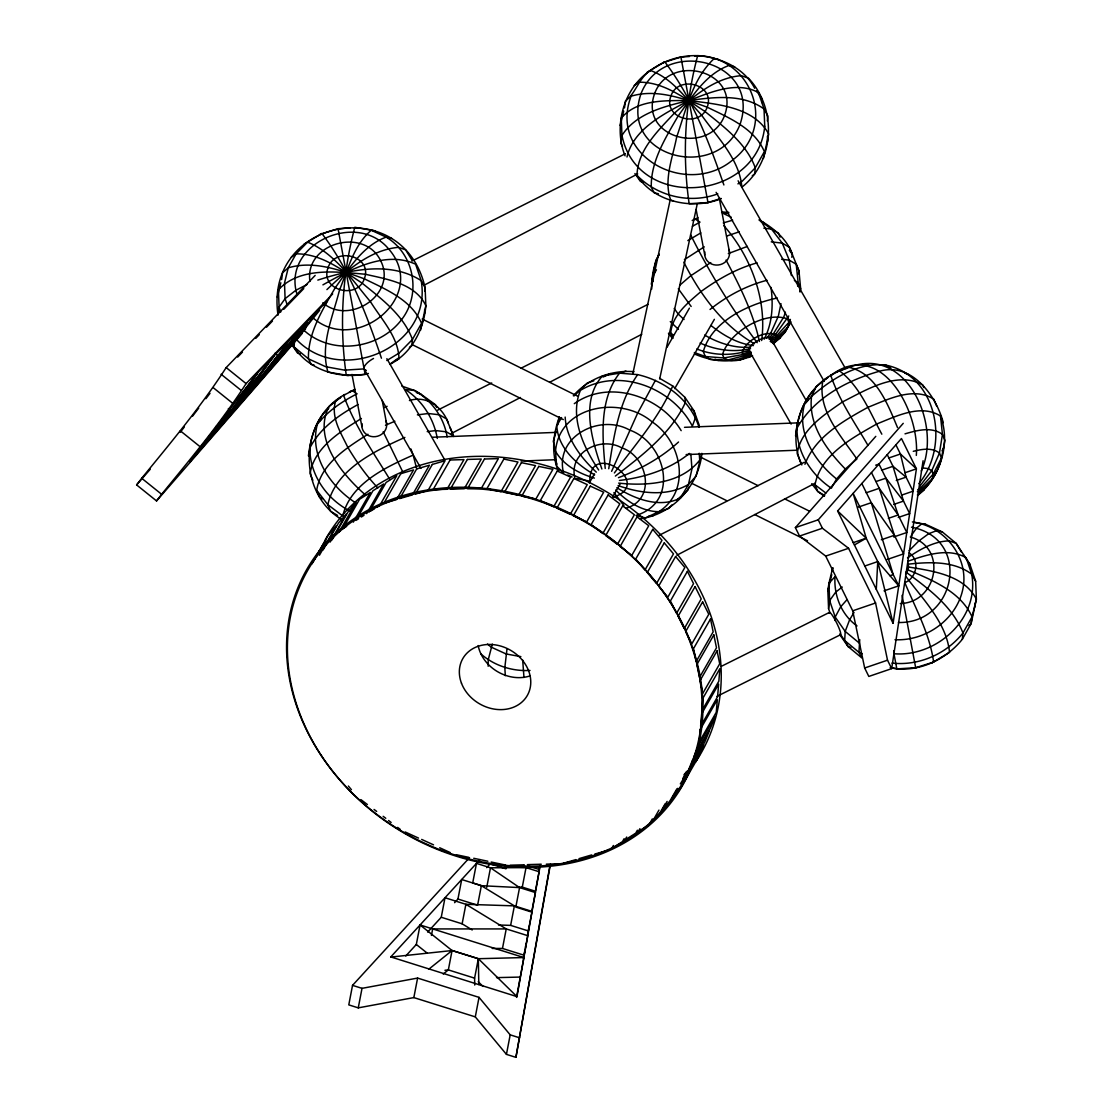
<?xml version="1.0" encoding="UTF-8"?>
<svg xmlns="http://www.w3.org/2000/svg" width="1113" height="1113" viewBox="0 0 1113 1113"><rect width="100%" height="100%" fill="white"/><g stroke="black" fill="none" stroke-linecap="round" stroke-linejoin="round"><path stroke-width="1.5" d="M488.176 666.27L488.204 659.926L492.322 644.093M859.737 639.613L858.958 652.343L861.865 657.964L848.078 646.57L839.884 634.8M876.293 589.306L877.754 561.578L866.22 538.205L853.128 493.379L898.748 585.828L884.056 590.85M916.305 455.412C920.034 411.921 881.259 337.587 830.771 375.415C839.258 400.527 854.756 422.676 868.015 445.464M294.486 340.94L294.138 347.019C309.011 370.893 341.802 379.728 368.403 373.481M720.932 198.796C692.356 210.19 653.915 202.01 636.998 175.367C637.638 150.018 658.061 130.736 674.214 113.317C693.455 96.608 714.838 77.66 741.397 75.67L748.465 78.174C777.111 108.378 774.996 161.121 741.856 187.193C739.575 159.103 716.897 137.01 701.399 114.862C686.165 98.681 672.113 78.202 650.423 70.481C623.544 88.122 613.152 126.353 625.075 155.834M626.981 157.016C633.645 128.287 664.962 113.443 688.891 100.518C710.289 92.49 736.444 80.609 758.482 92.574L764.033 108.991L767.97 116.1L767.33 120.927M761.876 102.549L762.224 99.113L756.576 90.974M834.847 620.47L835.195 617.019L840.621 606.905L847.049 599.601M890.163 667.703C917.098 673.518 945.494 660.218 962.328 639.265L962.954 632.991L972.052 616.839L976.379 599.211L975.656 581.278L969.91 564.291L956.15 543.353L942.363 531.958L925.724 524.348L912.382 521.927M608.741 468.74C613.847 436.533 618.689 401.974 637.638 374.622C664.878 380.799 690.589 399.97 699.02 427.309M424.679 290.966L425.11 287.752C403.574 192.159 263.739 218.176 278.027 315.118L279.099 307.077L278.403 289.77C300.051 266.717 336.836 271.767 365.44 274.257C386.976 279.293 415.413 283.398 425.848 305.672C423.928 329.323 411.866 352.891 390.301 364.132M830.145 613.291L828.573 608.658L829.644 600.603L828.935 583.295L832.733 567.811M281.631 279.558L282.577 272.727L288.225 267.857L296.1 253.875L307.578 242.133L321.852 233.438C349.816 270.069 366.775 314.77 381.453 358.219M420.575 330.144L425.848 305.672L425.11 287.752L421.173 280.643L415.622 264.226C385.237 250.022 349.496 270.042 322.923 284.858M624.49 107.905L625.436 101.074C636.121 92.894 638.653 78.077 650.423 70.481C664.044 60.311 680.697 55.163 697.67 55.65C720.194 57.264 743.943 67.517 754.684 88.261M763.421 158.491L768.707 134.033C753.863 106.584 716.591 104.232 688.891 100.518C666.089 100.74 637.429 99.015 621.249 118.117L621.958 135.424L620.887 143.48L622.473 146.318M832.399 571.372L832.886 567.964M828.573 608.658L827.835 590.725L828.935 583.295L835.014 576.659C833.72 595.385 841.456 614.946 857.024 625.937M962.328 639.265L971.106 623.67L976.379 599.211C964.081 574.934 932.165 570.886 907.888 566.92M893.085 623.322L916.416 468.837L901.46 438.522L837.63 510.964L893.085 623.322L877.754 561.578L864.801 566.016M875.792 436.352L795.378 527.618L799.551 536.063L825.707 556.097L852.711 610.814L864.662 667.995L868.822 676.44L891.68 668.635L923.08 460.754M797.604 286.027L798.146 282.632L796.212 264.24L789.256 260.164L781.646 259.273M516.529 997.415L523.889 957.556L420.074 924.959L416.318 944.478L405.786 955.984M523.416 958.557L527.771 935.685L506.234 928.924L465.888 904.299L445.005 897.746L441.249 917.265L427.656 932.11M524.306 953.577L524.877 950.349M525.447 947.107L526.018 943.88M527.451 935.783L529.148 926.225M538.622 872.801L540.153 864.578M540.292 865.024L516.961 996.622L390.788 956.93L479.967 859.57M469.533 857.636L352.529 985.367L348.786 1004.886L358.261 1007.863L413.841 997.596L475.293 1016.879L506.443 1054.373L515.917 1057.35L550.031 864.94M515.917 1057.35L550.448 864.147M506.985 649.032L504.829 667.536L505.302 675.702M342.581 520.008C296.74 493.796 298.729 419.058 344.877 394.489L343.625 395.31C354.421 425.542 373.314 452.281 389.912 479.592M320.419 420.617L320.975 417.584M322.436 498.819L319.556 497.121L316.69 490.235C320.878 463.676 347.019 447.663 367.916 434.251M651.717 289.06C651.55 277.471 653.456 264.797 659.063 254.529M672.92 338.352L670.694 333.037C672.349 314.965 688.029 302.708 700.8 291.689C717.899 279.266 736.611 268.497 757.104 262.877M791.802 257.284L792.359 254.251C786.891 239.003 773.73 228.221 760.054 220.36M798.452 273.826L798.981 270.904L789.493 247.364L782.286 243.135L771.476 229.069L758.955 219.915M800.066 291.745L800.637 288.601L798.981 270.904L796.212 264.24M801.43 464.302C787.211 432.651 801.68 391.386 832.023 374.594M807.565 400.722L808.121 397.703M804.936 464.288C815.161 436.825 843.404 420.839 867.89 407.33C887.868 399.484 913.342 386.225 933.779 399.136L936.645 406.022M824.413 496.273L817.763 491.459L814.994 484.795C820.74 454.507 852.294 437.966 876.863 423.928C896.16 416.345 920.771 403.546 940.499 416.012C950.947 443.405 940.429 477.324 917.613 495.535M358.261 1007.863L362.017 988.344L417.598 978.077L479.035 997.373L510.185 1034.853L519.674 1037.831M413.841 997.596L417.598 978.077M431.427 935.421L432.679 928.924L506.234 928.924L502.478 948.443L492.21 948.443M428.964 969.075L452.059 950.544L478.34 958.71L523.889 957.556M454.605 902.685L457.944 899.04L461.7 879.52L481.359 885.698L514.387 905.871L532.07 911.422L528.313 930.927L510.63 925.376L498.513 924.986M472.218 929.967L462.132 923.818L465.888 904.299L514.387 905.871L510.63 925.376M486.743 887.298L490.485 867.792L526.032 867.625L539.095 871.729L535.353 891.235L522.275 887.131L517.197 887.158M474.722 985.061L474.597 978.146L478.34 958.71L452.073 950.474L448.344 969.91L443.211 974.028M478.813 984.56L478.34 958.71L516.961 996.622M475.293 1016.879L479.035 997.373M506.61 865.552L505.984 868.808L490.179 863.841L486.687 867.653M522.275 887.131L526.032 867.625L523.861 865.177M506.443 1054.373L510.185 1034.853M308.412 455.885C310.624 438.647 315.285 420.116 328.766 408.262M651.272 284.232L655.877 260.261L659.313 254.237M800.01 291.787L800.637 288.601L798.146 282.632L794.404 280.434M795.558 436.004C797.659 419.17 802.223 401.459 814.73 389.369M780.964 303.64L778.349 316.162L770.85 332.912L766.634 338.338M921.272 470.98C942.92 423.747 904.577 341.009 845.129 369.085M632.852 373.662L670.096 200.27M659.689 378.893L697.281 203.804M557.627 424.999L559.436 416.958M701.913 453.408C698.63 485.713 672.711 514.401 640.225 518.797M761.64 340.536C767.163 299.703 750.885 256.296 723.867 225.73M277.304 297.199L280.838 282.772M620.164 125.546L623.697 111.119M827.835 590.725L831.773 574.684M659.564 378.309L672.711 385.974C658.924 418.029 634.953 444.977 614.376 472.955M559.366 416.832C553.05 434.209 551.046 453.561 558.364 470.966M556.18 431.441L553.3 441.221L555.512 451.308L556.611 466.083L562.399 471.926M701.649 453.561L696.112 476.169L688.46 484.433L680.488 497.97C659.703 508.558 635.189 499.194 616.839 487.675M688.794 487.091L687.848 490.179L676.746 500.071M785.416 312.169L783.872 316.802L773.716 333.246L768.833 338.06M611.607 471.328L637.54 413.368L655.432 380.298M325.024 541.697L326.179 538.859L311.751 564.054M682.032 785.75L686.693 774.384L703.68 744.722L699.02 756.089L679.806 789.312L671.849 798.703L677.803 788.324M788.755 315.981L775.58 334.331L769.208 339.395M781.326 335.194L780.004 337.976L773.312 343.764M790.411 319.417L788.908 322.367L776.318 336.126L770.488 339.896M764.13 339.201C772.436 323.535 773.354 304.725 771.017 287.404M790.898 321.629L785.041 332.231L780.004 337.976L773.09 343.166M905.022 433.847C916.917 430.383 931.581 426.293 942.447 434.404L939.455 453.047L941.487 457.916C938.44 471.62 930.343 484.948 918.615 492.989L920.187 490.235L932.36 478.673L933.195 474.124L941.487 457.916L944.923 440.372L942.447 434.404L940.499 416.012M790.467 322.603L785.041 332.231L772.575 343.207M656.447 269.777L652.705 276.372L653.248 281.408M836.6 478.98C814.841 461.575 796.574 433.291 804.462 404.492L811.572 396.367L816.191 386.628L827.947 377.404L822.883 380.841C817.039 409.974 841.484 436.644 856.899 459.001L845.31 469.018L836.6 478.98L831.341 488.204C811.433 474.792 796.658 452.727 796.991 428.143C813.937 397.8 847.55 380.076 880.063 371.074C911.797 362.323 936.2 395.685 943.281 422.662M941.988 450.862L943.49 448.233M312.322 563.192L328.446 535.019L336.404 525.614L319.417 555.262M323.09 549.947L338.38 523.263L346.324 513.858L330.199 542.031M332.008 539.916L348.146 511.743L356.09 502.339L339.117 531.986M353.322 522.136L370.295 492.475L359.582 499.278L342.609 528.925L346.616 526.379M366.664 513.622L383.637 483.96L372.938 490.763L355.951 520.411L358.623 518.714M369.126 512.105L386.1 482.458L396.812 475.654L379.825 505.316L377.154 507.013M589.264 482.986L594.439 473.943M666.951 347.353L689.392 308.176M612.54 497.149L620.303 483.599M674.673 388.646L714.379 319.32M613.416 845.49L611.719 848.454L622.431 841.665L624.129 838.701M626.675 837.032L624.977 839.995L635.69 833.206L637.387 830.228M639.933 828.67L638.236 831.634L648.949 824.844L652.343 818.904M658.952 810.125L652.162 821.992L660.106 812.587L665.212 803.697M667.118 801.416L662.026 810.306L669.97 800.901L676.774 789.047M682.714 778.669L686.958 771.253L683.98 774.773M680.349 783.886L690.825 766.704M302.026 333.65L156.543 500.933L136.621 484.92L141.699 478.27C171.068 442.32 200.994 406.551 226.176 367.582L315.16 275.412M156.543 500.933L161.622 494.283C190.991 458.333 220.917 422.564 246.098 383.609L332.676 293.915M561.578 417.57L556.792 425.681C557.877 448.01 576.673 464.33 594.676 474.861M854.033 612.414L849.609 619.802L845.198 631.419L844.684 640.545L848.078 646.57L850.902 647.571M918.851 483.64C950.112 446.202 937.758 375.763 885.795 365.106C857.956 362.017 831.773 378.823 811.572 396.367C807.955 424.651 826.611 449.847 845.31 469.018M298.451 336.947L316.982 311.57M305.699 328.627L189.892 461.631L230.989 410.683L244.985 392.193L257.437 372.966L327.041 301.15L325.01 303.807M216.159 426.376L218.816 428.519L245.055 392.249L237.111 399.915M235.01 409.904L267.69 364.48M282.326 355.492L306.938 321.977M911.171 535.715L916.528 528.119L921.801 523.806L925.724 524.348M252.957 389.258L288.81 340.759M266.911 373.217L298.423 330.798M180.278 432.275L184.368 426.919M192.549 416.179L198.712 408.109M205.891 398.704L210.009 393.32M189.892 461.631L210.343 434.835L230.989 410.683L228.346 408.554M236.958 399.79L257.437 372.966M189.975 461.686L257.59 373.092M218.816 428.519L274.452 355.631L244.985 392.193M246.543 394.781L277.624 355.423L274.967 353.28M262.431 376.848L287.891 344.599M275.412 362.087L299.425 331.813M303.974 329.712L319.695 310.235M323.897 305.045L327.041 301.15M289.338 346.31L308.524 322.659M694.804 762.002L696.794 759.65M136.621 484.92L150.255 469.241M932.972 475.362L936.033 471.87M795.378 527.618L818.236 519.813L903.241 423.33M655.654 513.149L653.512 515.542L648.364 516.39M672.043 504.871L668.565 508.571L658.854 511.702L645.359 517.948L637.568 515.848M573.32 395.783C588.095 378.67 611.663 369.78 634.048 371.686M326.916 289.603C346.825 270.598 369.947 249.896 398.537 247.323L405.605 249.827L411.824 259.913M237.667 357.078L242.481 352.084M255.726 338.38L259.315 334.651M266.494 327.222L272.49 321.003M283.815 309.275L303.766 288.601M389.856 364.215L397.87 358.4M909.14 550.629L918.879 540.918L928.701 533.697L936.715 530.637L942.363 531.958M678.527 442.014C661.247 457.819 640.239 469.38 618.438 477.672M574.225 395.852L587.344 382.942L593.813 380.855M574.308 403.657C608.588 379.004 660.468 395.838 681.17 430.661M679.765 285.234L690.714 275.774L710.776 262.598M710.038 309.47C726.775 296.086 746.169 285.638 766.996 280.281M968.853 625.617L971.106 623.67L972.052 616.839C960.589 591.309 931.539 579.762 907.234 569.578M842.235 587.038L835.654 592.186L829.644 600.603L835.195 617.019L845.198 631.419L858.999 642.813M917.39 494.937L924.305 489.748M689.392 453.408C669.692 469.505 644.399 477.491 619.44 480.454M751.275 353.127C734.733 365.064 712.014 361.53 694.331 353.934M907.512 557.836C919.895 549.391 933.724 541.391 949.069 540.848L956.15 543.353L961.423 552.09M615.378 476.058C642.048 455.593 670.902 433.68 685.385 402.516L684.954 397.369L672.711 385.974M291.369 257.131L296.1 253.875C320.934 253.43 342.081 270.111 361.962 283.008C381.411 298.785 403.504 315.118 412.422 339.465L411.782 345.74L409.417 347.367M634.215 85.478L638.959 82.223C663.793 81.778 684.94 98.459 704.821 111.356C724.271 127.146 746.364 143.466 755.282 167.813L754.642 174.087L752.263 175.729M687.834 240.603L700.814 232.909M684.412 259.635L704.279 246.836M917.696 489.776L920.604 487.884L933.195 474.124L931.762 470.688L928.159 468.573L922.635 467.933M361.308 517.016L363.979 515.319M370.462 511.257L374.483 508.711M647.015 72.387L664.711 61.785C692.453 97.93 708.995 142.158 723.881 184.953M386.809 360.542L399.177 353.016L412.422 339.465L421.521 323.313C411.685 299.926 385.696 289.283 364.327 278.82C340.397 270.181 313.685 260.164 288.225 267.857L284.483 283.133L285.109 298.66L287.321 305.199M737.919 183.882L742.037 181.363L755.282 167.813L764.367 151.66C754.531 128.273 728.556 117.63 707.172 107.182C683.257 98.542 656.545 88.511 631.085 96.205C608.018 157.044 687.834 198.044 732.883 159.827C777.375 126.172 752.138 56.944 697.67 55.65C684.954 103.078 682.088 155.124 689.156 203.721L707.951 202.524L721.029 198.42M931.831 662.972L949.528 652.371C946.648 622.682 922.691 599.225 905.662 576.131M750.273 352.32L744.555 355.645L727.526 360.083L710.4 359.499L705.308 356.508L694.359 352.543M854.408 544.953L866.22 538.205L837.63 510.964M304.155 244.039L307.578 242.133C334.888 253.208 352.125 280.1 370.573 301.873C381.536 319.528 398.51 337.072 398.997 358.831L395.574 360.737M343.625 395.31L355.047 389.411M357.148 393.779C342.164 401.403 327.792 411.031 317.316 424.373C309.15 455.231 329.949 486.005 354.922 502.353M692.175 220.527L695.027 218.969L700.007 222.127L692.439 226.273M357.955 404.562C338.978 414.954 319.821 428.213 309.845 448.024C309.637 474.555 326.707 499.222 349.997 511.02M361.419 418.474C340.467 431.496 314.395 447.273 310.054 473.595L312.836 480.246M830.771 375.415L839.327 370.726C859.973 386.155 869.782 412.102 881.83 434.181M307.132 284.427L295.655 290.423L285.109 298.66L279.099 307.077L280.768 312.002M424.178 285.165L637.693 173.92M451.335 433.5L520.467 397.494M549.641 382.288L641.811 334.262M676.829 555.234L815.064 483.209M770.224 341.385L775.886 338.477L788.074 326.902L788.908 322.367L787.461 318.916C764.993 310.555 729.252 332.203 722.49 354.518L723.937 357.969C732.591 363.728 743.79 359.04 752.555 355.687L748.242 357.51M917.349 491.696L920.187 490.235L919.867 486.103L931.762 470.688L939.455 453.047C931.998 447.273 921.759 449.179 913.286 451.335M411.921 261.068L625.436 153.677M437.534 410.21L491.696 382.969M521.093 368.18L647.961 304.364M658.952 535.395L804.393 462.243M721.099 666.45L829.352 612.456M716.869 696.418L840.579 634.702A12.466 1.809 63.5 0 0 835.668 620.971A12.466 1.809 63.5 0 0 829.185 613.138M603.051 377.043L610.55 373.578M626.118 508.182C656.559 499.487 647.863 456.191 621.611 447.802C600.658 435.99 568.395 452.24 574.892 478.242M636.01 515.43C680.001 502.255 666.311 443.03 629.624 430.049C600.004 413.34 554.385 436.338 563.554 473.095M750.023 351.193L742.691 354.546L723.937 357.969L705.308 356.508L703.277 351.638C711.764 321.059 748.479 304.169 777.277 298.006M836.461 372.173L847.953 367.095C875.736 372.507 887.743 404.172 897.509 427.573M693.649 219.776L697.907 217.758M353.781 390.176L349.315 392.054L352.167 390.621L355.896 392.986M726.928 235.956L739.324 231.782M728.305 253.583L747.366 246.418M384.068 407.608L387.101 406.328M385.46 425.236L394.878 421.257M404.882 437.423C374.858 450.904 335.556 469.561 327.834 504.69L330.617 511.34L337.573 515.43M410.92 448.984L413.187 455.078C385.446 467.349 350.275 483.807 342.762 515.959L327.834 504.69L316.69 490.235M907.86 561.272C926.03 554.997 948.151 547.387 966.154 557.752L971.705 574.169L975.656 581.278M771.198 342.401L774.314 341.232L775.886 338.477L775.58 334.331C763.017 330.436 746.225 340.62 741.94 352.765L744.555 355.645L751.066 355.52L740.117 359.847L736.709 359.652M317.817 280.1C350.261 269.652 390.649 260.957 421.173 280.643C432.943 347.562 340.147 386.684 295.919 338.922M749.592 350.15C732.813 356.132 713.336 355.729 696.863 348.967M888.995 457.916L900.431 454.007L916.416 468.837L904.98 472.747M875.694 465.178L878.964 464.065L885.92 478.173L898.163 514.999L906.803 532.501L893.739 536.967M881.552 470.215L892.988 466.305L906.093 477.143L913.036 491.209L901.613 495.118M876.126 481.512L885.92 478.173L903.506 501.1L909.655 513.58L898.233 517.475M896.299 480.482L906.093 477.143L900.431 454.007L895.895 444.838M866.178 492.781L879.242 488.315L898.163 514.999L888.369 518.352M858.22 507.152L871.284 502.686L894.393 535.297L903.575 553.884L887.242 559.463M799.551 536.063L822.41 528.244L848.579 548.292L875.569 602.996L887.52 660.19L891.68 668.635M893.711 504.439L903.506 501.1L892.988 466.305L887.242 454.661M853.212 542.643L866.22 538.205M825.707 556.097L848.579 548.292M881.329 539.763L894.393 535.297L879.242 488.315L871.465 472.566M889.941 575.713L893.21 574.6L871.284 502.686L861.824 483.515M852.711 610.814L875.569 602.996M864.662 667.995L887.52 660.19M625.937 371.032L619.551 373.147L602.397 375.985C579.845 400.917 592.199 440.873 601.869 469.004M662.931 62.69L680.906 57.041L689.448 56.499M320.085 234.342L338.046 228.694L350.011 227.928M717.802 193.843C690.283 204.18 657.421 196.445 636.998 175.367M563.248 863.312L575.978 859.598M579.01 858.638L591.74 854.923M594.773 854.088L607.517 850.374M723.255 222.906L732.646 220.207M840.927 370.295L843.724 369.488M750.524 348.633C733.857 352.724 715.603 350.025 700.105 343.027M613.291 497.177C655.126 484.127 589.431 438.452 589.834 481.164L576.548 478.562M907.777 564.208C929.132 561.912 953.632 560.632 971.705 574.169C979.774 618.397 936.798 657.185 893.962 653.748L893.822 650.66M728.695 213.056L723.7 213.668L731.241 217.202M721.544 359.986L718.205 360.403L715.033 359.221M409.431 400.541C426.78 395.045 442.584 407.135 448.358 423.149M417.403 414.871L428.394 413.507L439.426 414.787L446.633 419.017L453.353 435.893L446.396 431.816L435.74 430.578L427.211 431.635M524 866.777L528.912 866.22L539.207 869.462M390.76 957.083L452.059 950.544L420.074 924.959M444.936 970.272L448.344 969.91L474.597 978.146M750.482 347.186C734.51 348.425 718.302 343.041 704.626 335.069M694.582 56.179L699.701 55.845M365.189 374.497L346.296 375.373C339.228 326.777 342.094 274.73 354.81 227.302L375.192 230.822M900.32 603.552C937.41 602.536 947.998 547.457 910.281 536.981M898.441 622.515C956.401 623.656 971.872 538.622 911.491 527.2M895.005 639.725C927.519 641.297 959.935 617.103 963.663 584.005C966.682 554.246 942.906 525.99 913.578 522.317M530.011 670.429C512.397 671.529 493.838 665.616 480.677 653.707M432.637 437.242L555.971 432.387M684.509 427.322L799.162 422.815M521.134 461.074L555.888 459.697M686.165 454.577L797.339 450.195M510.199 865.204L524.098 864.815M527.395 864.634L541.294 864.231M546.344 864.161L558.503 863.813M496.523 977.631L520.133 977.075M722.156 212.18L728.751 212.319M727.805 212.875L721.614 212.43M880.647 364.925L885.795 365.106L890.887 368.097M637.638 374.622L619.551 373.147C598.891 399.511 602.397 436.978 605.222 468.448M763.866 228.179L771.476 229.069L778.432 233.146L780.102 237.139M771.253 241.855L782.286 243.135L789.256 260.164L791.426 275.551M863.145 363.881L868.669 364.521M618.633 483.125C646.556 486.019 681.073 483.988 699.729 460.086L699.214 453.269M753.418 345.587C737.627 343.764 723.144 335.25 710.915 325.455M718.038 59.17L714.115 58.627C692.495 78.731 686.039 110.09 676.662 137.066C672.822 157.462 663.265 179.986 670.819 200.41L673.435 200.771M348.327 375.568L327.959 372.062C319.765 345.113 333.037 316.273 339.507 290.062C347.91 269.443 353.711 245.236 371.255 230.28L386.169 237.111L391.818 238.432M892 663.098C918.795 666.075 946.245 654.082 962.954 632.991C952.672 606.362 928.103 588.415 905.871 572.012M890.65 667.619L898.873 669.108M520.884 656.642L506.095 653.957L491.181 647.126L487.466 644.065M473.735 858.29L487.842 861.239M456.288 854.728L468.823 857.358M491.209 862.032L505.316 864.996M734.677 66.78L729.029 65.458C705.642 73.945 691.841 97.151 677.9 116.364C665.463 138.068 650.715 161.26 651.272 187.165L654.18 192.786L658.423 193.787M314.144 365.106L311.334 364.438L308.426 358.817L294.138 347.019L292.26 344.307M594.384 478.089C579.108 473.595 563.776 465.471 555.512 451.308C559.269 404.909 621.137 395.324 652.135 421.897C681.685 441.235 691.73 490.583 658.854 511.702C642.034 511.535 627.12 501.615 615.656 490.026M483.626 886.324L472.719 882.901L476.475 863.396L490.485 867.792L519.562 887.59L535.409 892.556L531.666 912.076L515.806 907.095L519.562 887.59L481.359 885.698L477.602 905.203L457.944 899.04M441.249 917.265L462.132 923.818M502.478 948.443L524.014 955.204M352.529 985.367L362.017 988.344M401.849 386.1L414.704 390.552L420.951 394.211L435.573 404.798L436.686 407.455M643.217 182.393L640.392 181.391L634.925 173.545M300.371 354.045L297.533 353.044L291.161 343.889M760.666 221.431L763.796 222.558M904.966 373.189L908.097 374.33M416.248 392.513L420.951 394.211M618.077 485.56C640.406 493.504 667.16 496.982 688.46 484.433L691.952 468.893L690.853 454.062M567.811 475.028L572.054 476.948M405.146 831.968L418.502 838.075M421.674 839.425L433.541 844.85M439.705 847.758L450.083 852.502M862.088 653.776L858.958 652.343L844.684 640.545L839.967 633.77M754.419 343.75C722.671 325.636 699.98 294.305 683.799 262.112M422.161 319.028L577.703 396.2M700.592 457.165L758.148 485.713M784.582 498.833L809.471 511.173M412.45 344.752L563.331 419.601M692.439 483.654L726.65 500.641M754.656 514.526L807.537 540.765M824.719 495.535L817.763 491.459L811.725 483.696M691.632 409.083L694.025 410.822L699.298 425.43M670.694 333.037L673.407 335.083M814.994 484.795L825.832 493.003M360.89 799.607L367.387 804.518M374.065 809.457L376.667 811.419M383.164 816.33L385.766 818.292M388.548 820.504L391.15 822.479M397.647 827.39L400.235 829.352M416.318 944.478L426.989 952.951M226.176 367.582L246.098 383.609M221.097 374.246L241.02 390.26M213.223 387.658L233.16 403.671M180.306 430.801L200.229 446.814M141.699 478.27L161.622 494.283M678.443 329.337L670.276 321.574M909.154 552.855C920.242 560.201 916.709 578.106 904.813 582.642C915.609 608.477 929.786 634.034 933.612 662.068L915.637 667.703L896.841 668.899L893.962 653.748M322.812 302.806C349.454 325.886 397.605 294.082 380.674 260.748C364.16 226.412 304.197 243.121 309.943 281.436M313.351 318.179C356.661 355.478 429.896 295.015 388.256 248.505C355.701 210.246 281.297 244.874 297.171 294.917M304.016 330.366C331.618 355.743 379.269 349.176 401.501 319.737C421.716 294.096 414.259 253.778 386.169 237.111C362.782 245.597 348.981 268.789 335.055 288.017C322.603 309.72 307.856 332.912 308.426 358.817L325.636 366.706L344.627 370.142L364.09 368.904L420.951 468.364M365.579 495.048C342.317 474.764 312.224 438.828 329.045 406.509L340.801 397.285L335.723 400.722C330.38 417.041 341.107 433.194 347.854 447.426C356.536 461.825 366.247 475.668 377.836 487.884M596.276 472.135C580.916 457.693 566.267 438.912 565.154 417.069M684.05 319.487L678.151 313.963L674.2 308.468M478.214 981.708L483.042 986.438M691.159 306.465L678.29 288.754M877.754 561.578L898.748 585.828M623.948 505.622L613.903 492.572M348.355 786.042L351.43 789.701M757.202 342.693C731.686 308.955 709.51 272.574 690.589 234.773M668.44 333.232L672.461 338.394M789.312 250.314L792.359 254.251M598.669 470.006C583.602 447.384 569.383 417.486 580.402 390.357C619.092 366.97 672.238 387.533 692.369 426.154L695.5 417.528L694.025 410.822L684.954 397.369M963.315 554.803L969.91 564.291M738.114 180.807L845.365 368.361M716.118 192.34L824.218 381.397M771.072 339.034L806.257 400.555M749.077 350.567L791.12 424.095M386.879 358.678L444.616 459.641M726.052 260.094C739.811 285.944 753.167 312.697 759.414 341.468M383.192 431.747L403.003 472.427M818.236 519.813L822.41 528.244M923.832 387.574L922.719 384.917C897.078 370.42 865.691 390.273 842.555 401.89C824.135 414.885 800.623 429.465 797.214 453.701L801.819 464.956M450.111 427.42L453.714 436.491M554.538 457.693L556.876 464.218M915.721 668.023L902.073 595.344M680.906 57.041L708.035 202.844M338.046 228.694L365.092 374.177M413.187 455.078L416.638 468.545M437.298 438.466C433.861 418.655 422.189 400.29 405.146 389.439L414.704 390.552C431.58 400.36 444.129 417.57 447.12 436.936M719.304 198.364L729.516 252.261M696.126 209.481L704.738 254.96M382.19 400.332L386.656 423.914M351.986 374.399L361.878 426.599M523.973 677.469L522.679 660.037M975.141 603.176L975.294 606.641M767.4 136.259L767.608 141.462M424.61 309.651L424.749 313.115M325.372 539.527A216.089 179.986 29.8 0 1 607.754 492.53A216.089 179.986 29.8 0 1 695.458 762.21M690.575 769.083A216.089 179.986 29.8 0 1 686.359 774.411M529.802 675.981A37.146 30.941 29.8 0 1 478.173 645.554M366.33 370.392A12.466 4.73 -29.8 0 1 373.523 358.469M385.961 421.02A12.466 11.436 -10.7 0 1 375.331 436.658A12.466 11.436 -10.7 0 1 362.031 423.608M728.82 249.368A12.466 11.436 -10.7 0 1 718.191 265.005A12.466 11.436 -10.7 0 1 704.891 251.955M907.749 562.761A12.466 11.436 -10.7 0 1 905.565 574.113M751.205 352.139A12.466 4.73 -29.8 0 1 757.341 340.912A12.466 4.73 -29.8 0 1 771.031 340.439M700.327 729.363L699.284 741.926L716.271 712.278L717.315 699.715L700.327 729.363M701.663 713.781L700.62 726.344L717.593 696.682L718.636 684.133L701.663 713.781M702.901 698.254L701.858 710.817L718.845 681.17L719.888 668.607L702.901 698.254M328.112 267.496C319.403 290.062 357.009 300.287 364.327 278.82C373.036 256.268 335.43 246.043 328.112 267.496M641.046 93.617C618.925 157.67 717.342 182.309 739.964 124.559C762.099 60.505 663.682 35.88 641.046 93.617M654.653 93.492C638.375 138.207 709.44 156.404 724.605 115.376C740.882 70.675 669.817 52.478 654.653 93.492M670.972 95.857C662.249 118.409 699.854 128.635 707.172 107.182C715.896 84.616 678.29 74.39 670.972 95.857M764.742 126.312C757.341 201.397 637.081 211.303 621.958 135.424C636.274 113.081 664.656 106.333 688.891 100.518C713.628 97.207 742.566 93.325 764.033 108.991L764.742 126.312M692.481 760.262L687.834 771.629L704.807 741.981L709.468 730.615L692.481 760.262M698.227 746.225L693.566 757.591L710.553 727.944L715.214 716.563L698.227 746.225M400.805 473.651L383.818 503.299L396.562 499.57L413.535 469.923L400.805 473.651M416.665 468.949L399.678 498.596L412.422 494.882L429.409 465.22L416.665 468.949M432.345 464.427L415.358 494.089L428.088 490.36L445.075 460.712L432.345 464.427M450.083 460.003L433.096 489.65L446.995 489.261L463.968 459.599L450.083 460.003M467.377 459.432L450.389 489.08L464.288 488.69L481.275 459.029L467.377 459.432M484.475 459.015L467.502 488.677L481.386 488.273L498.374 458.626L484.475 459.015M503.855 459.071L486.868 488.732L500.975 491.682L517.962 462.02L503.855 459.071M521.413 462.66L504.426 492.322L518.533 495.271L535.52 465.61L521.413 462.66M538.775 466.389L521.788 496.036L535.896 499L552.883 469.338L538.775 466.389M557.251 471.008L540.278 500.669L553.634 506.763L570.607 477.115L557.251 471.008M573.891 478.507L556.903 508.168L570.259 514.276L587.247 484.614L573.891 478.507M590.321 486.131L573.334 515.778L586.69 521.886L603.677 492.224L590.321 486.131M608.101 495.007L591.128 524.654L602.815 533.503L619.802 503.841L608.101 495.007M622.682 505.9L605.695 535.562L617.395 544.396L634.368 514.749L622.682 505.9M637.067 516.891L620.08 546.553L631.781 555.387L648.754 525.726L637.067 516.891M652.733 529.357L635.746 559.004L644.984 569.981L661.971 540.32L652.733 529.357M664.252 542.894L647.265 572.555L656.503 583.532L673.49 553.871L664.252 542.894M675.605 556.514L658.618 586.175L667.856 597.152L684.843 567.491L675.605 556.514M687.403 571.317L670.416 600.964L676.565 613.319L693.552 583.671L687.403 571.317M695.082 586.579L678.095 616.24L684.258 628.595L701.232 598.933L695.082 586.579M702.623 601.91L685.65 631.558L691.799 643.912L708.786 614.265L702.623 601.91M710.511 618.967L693.524 648.615L696.182 661.512L713.155 631.864L710.511 618.967M713.836 634.911L696.863 664.558L699.507 677.455L716.494 647.808L713.836 634.911M717.064 650.896L700.077 680.558L702.72 693.455L719.708 663.807L717.064 650.896M321.476 755.769A216.089 179.986 29.8 0 0 680.739 788.547A216.089 179.986 29.8 0 0 483.279 489.261A216.089 179.986 29.8 0 0 321.476 755.769M461.464 683.187A37.146 30.941 29.8 0 0 522.373 701.677A37.146 30.941 29.8 0 0 501.309 646.25A37.146 30.941 29.8 0 0 461.464 683.187M320.627 754.697A216.089 179.986 29.8 0 0 679.89 787.475A216.089 179.986 29.8 0 0 482.43 488.19A216.089 179.986 29.8 0 0 320.627 754.697"/></g></svg>
